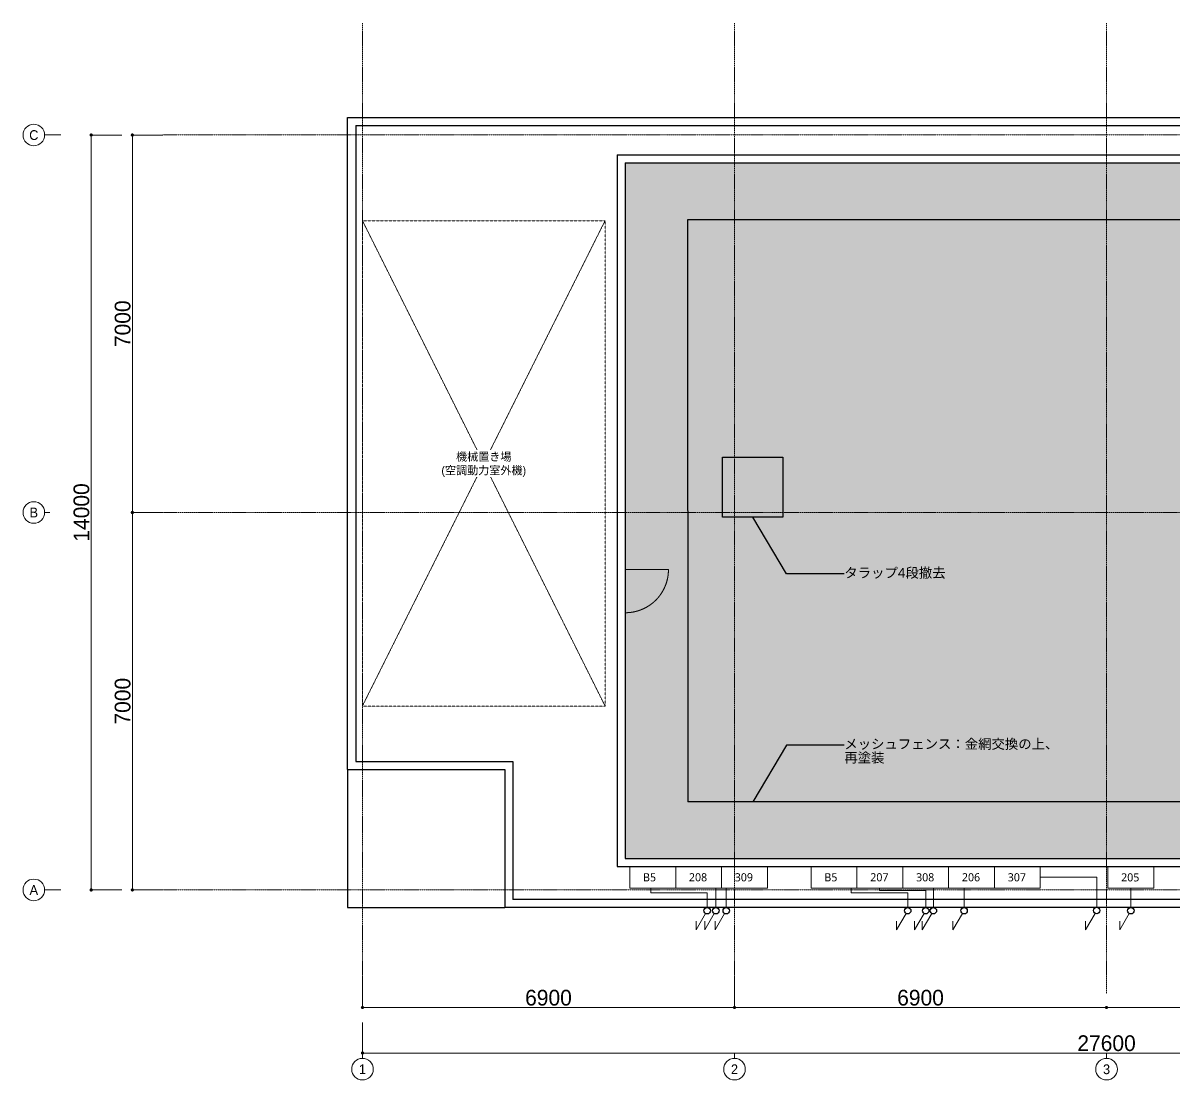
# Model space of a CAD drawing. Header units: millimetres. Extents: x -376000 to 292178, y -193032 to 188048.
# Drawn here: x -88124 to -66778, y 83693 to 103294 of the extents above; entities that cross this region are included whole.
import ezdxf

# ---------------------------------------------------------------- set-up
doc = ezdxf.new("R2010")
doc.units = ezdxf.units.MM
doc.header["$PDMODE"] = 1
doc.header["$PDSIZE"] = -2
doc.linetypes.add('ラインタイプ-1', pattern=[2.116531, 1.058062, -1.058469])
doc.linetypes.add('ラインタイプ-6', pattern=[5.291531, 3.175, -1.058062, 0.352704, -0.705764])
for name, color, linetype, lineweight, true_color in [('01_0.40', 7, 'Continuous', 40, 0x330099), ('02_0.25', 1, 'Continuous', 25, 0xff0000), ('04_0.10', 7, 'Continuous', 9, 0x0099ff), ('06一点鎖線', 7, 'ラインタイプ-6', 9, 0x9999ff), ('08_ハッチ・色', 7, 'Continuous', 5, 0x888888)]:
    doc.layers.add(name, color=color, linetype=linetype, lineweight=lineweight, true_color=true_color)
for name, color, linetype, lineweight in [('01_基準-寸法', 7, 'Continuous', 5), ('07_文字・記号', 7, 'Continuous', 9), ('_塗（エリア） (2D)', 7, 'Continuous', 5), ('_天井プロット (2D)', 7, 'Continuous', 5), ('_平面図(既存部) (2D)', 7, 'Continuous', 5), ('_文字・記号 (2D)', 7, 'Continuous', 5), ('_給排水ガス (2D)', 7, 'Continuous', 5), ('_解体部 (2D)', 7, 'Continuous', 5)]:
    doc.layers.add(name, color=color, linetype=linetype, lineweight=lineweight)
doc.styles.add('Helvetica', font='')
doc.styles.add('Hiragino Kaku Gothic Pro W3', font='', dxfattribs={"bigfont": 'Hiragino Kaku Gothic Pro W3'})
doc.styles.add('Hiragino Sans W3', font='', dxfattribs={"bigfont": 'Hiragino Sans W3'})
doc.styles.add('Yu Gothic UI Semilight', font='Yu Gothic UI Semilight.ttf')
doc.styles.add('ＭＳ Ｐゴシック', font='MS PGothic.ttf')
doc.styles.get('Helvetica').set_extended_font_data('Helvetica')
doc.styles.get('Hiragino Kaku Gothic Pro W3').set_extended_font_data('Hiragino Kaku Gothic Pro W3')
doc.styles.get('Hiragino Sans W3').set_extended_font_data('Hiragino Sans W3')
doc.dimstyles.new('RGT', dxfattribs={"dimtxt": 161.781684, "dimasz": 0.999939, "dimexe": 0, "dimexo": 1, "dimgap": 0.5, "dimtad": 1, "dimdsep": 46, "dimtxsty": 'Hiragino Sans W3', "dimblk": 'DOT', "dimblk1": 'DOT', "dimblk2": 'DOT', "dimcen": 0, "dimazin": 0, "dimtfac": 1, "dimtix": 1, "dimtmove": 0, "dimatfit": 0, "dimldrblk": 'VW_FILLEDARROW', "dimfxl": 1, "dimfrac": 2, "dimtolj": 1, "dimarcsym": 0})

# ---------------------------------------------------------------- blocks, each defined once
blk = doc.blocks.new('給排水ガス (2D)')
at = {"layer": '02_0.25'}
for centre in [(-75437, 86832), (-75275, 86832), (-75082, 86832), (-71717, 86832), (-71383, 86832), (-71241, 86832), (-70671, 86832), (-68212, 86835), (-67579, 86832)]:
    blk.add_circle(centre, 60, dxfattribs=at)
at = {"layer": '04_0.10'}
for p, q in [((-75467, 86780), (-75643, 86475)), ((-75305, 86780), (-75481, 86475)), ((-75112, 86780), (-75288, 86475)), ((-71747, 86780), (-71923, 86475)), ((-71413, 86780), (-71589, 86475)), ((-71271, 86780), (-71447, 86475)), ((-70701, 86780), (-70877, 86475)), ((-68242, 86783), (-68418, 86478)), ((-67609, 86780), (-67785, 86475)), ((-75643, 86475), (-75643, 86635)), ((-75481, 86475), (-75481, 86635)), ((-75288, 86475), (-75288, 86635)), ((-71923, 86475), (-71923, 86635)), ((-71589, 86475), (-71589, 86635)), ((-71447, 86475), (-71447, 86635)), ((-70877, 86475), (-70877, 86635)), ((-68418, 86478), (-68418, 86638)), ((-67785, 86475), (-67785, 86635))]:
    blk.add_line(p, q, dxfattribs=at)
at = {"layer": '07_文字・記号', "color": 5, "lineweight": 18, "true_color": 0x0000ff}
for p, q in [((-69258, 87452), (-68212, 87452)), ((-68212, 87452), (-68212, 86895)), ((-76483, 87252), (-76483, 87163)), ((-76483, 87163), (-75437, 87162)), ((-75437, 87162), (-75437, 86892)), ((-75275, 87252), (-75275, 86892)), ((-75082, 87252), (-75082, 86892)), ((-72763, 87252), (-72763, 87163)), ((-72763, 87163), (-71717, 87162)), ((-72240, 87252), (-72240, 87207)), ((-72240, 87207), (-71383, 87207)), ((-71717, 87162), (-71717, 86892)), ((-71383, 87207), (-71383, 86892)), ((-71241, 87252), (-71241, 86892)), ((-70671, 87252), (-70671, 86892)), ((-67579, 87252), (-67579, 86892))]:
    blk.add_line(p, q, dxfattribs=at)
blk = doc.blocks.new('塗（エリア） (2D)')
at = {"layer": '01_0.40', "linetype": 'Continuous', "lineweight": 0, "true_color": 0xffa264, "transparency": 33554559}
h = blk.add_hatch(color=21, dxfattribs=at)
h.paths.add_polyline_path([(-75799, 99652), (-75799, 88851), (-61129, 88851), (-61129, 99652)])
h.paths.add_polyline_path([(-74030, 94130), (-75150, 94130), (-75150, 95245), (-74030, 95245)])
at = {"layer": '08_ハッチ・色', "linetype": 'Continuous', "lineweight": 0, "true_color": 0xdddddd}
blk.add_hatch(color=254, dxfattribs=at).paths.add_polyline_path([(-76954, 100702), (-57104, 100701), (-57104, 96546), (-55684, 96546), (-55684, 95542), (-54743, 95542), (-54744, 87801), (-76954, 87802)])
blk = doc.blocks.new('グループ-199')
at = {"layer": '04_0.10', "color": 140, "true_color": 0x02abea}
blk.add_line((-76154, 93158), (-76954, 93158), dxfattribs=at)
blk.add_open_spline([(-76954, 92358), (-76914, 92358), (-76875, 92362), (-76836, 92365), (-76798, 92373), (-76759, 92381), (-76722, 92392), (-76684, 92404), (-76648, 92419), (-76611, 92434), (-76577, 92452), (-76542, 92471), (-76509, 92492), (-76477, 92514), (-76446, 92539), (-76416, 92564), (-76388, 92592), (-76360, 92620), (-76335, 92650), (-76310, 92681), (-76289, 92713), (-76267, 92746), (-76248, 92781), (-76230, 92815), (-76215, 92852), (-76200, 92888), (-76188, 92925), (-76177, 92963), (-76169, 93002), (-76161, 93040), (-76158, 93079), (-76154, 93118), (-76154, 93158)], degree=2, knots=[0, 0, 0, 0.0625, 0.0625, 0.125, 0.125, 0.1875, 0.1875, 0.25, 0.25, 0.3125, 0.3125, 0.375, 0.375, 0.4375, 0.4375, 0.5, 0.5, 0.5625, 0.5625, 0.625, 0.625, 0.6875, 0.6875, 0.75, 0.75, 0.8125, 0.8125, 0.875, 0.875, 0.9375, 0.9375, 1, 1, 1], dxfattribs=at)
blk = doc.blocks.new('平面図(既存部) (2D)')
at = {"layer": '02_0.25'}
for p, q in [((-82103.728, 89451.906), (-82103.728, 101542.462)), ((-82103.728, 101542.462), (-57103.557, 101541.397)), ((-81953.73, 101392.402), (-81953.73, 89601.957)), ((-81953.73, 101392.402), (-57103.564, 101391.397)), ((-77103.728, 100852.308), (-57103.728, 100851.499)), ((-77103.728, 100852.308), (-77103.728, 87652.308)), ((-76953.728, 100702.302), (-57103.735, 100701.499)), ((-76953.728, 100702.302), (-76953.728, 87802.302)), ((-75799.433, 99652.255), (-75793.722, 88851.398)), ((-75793.676, 99652.255), (-57103.564, 99652.255)), ((-82103.728, 89451.957), (-82103.728, 86892.41)), ((-82103.728, 89451.957), (-79188.438, 89451.957)), ((-81953.73, 89601.957), (-79038.438, 89601.957)), ((-79188.438, 89451.957), (-79188.438, 86892.41)), ((-79038.438, 89601.957), (-79038.438, 87042.41)), ((-55793.722, 88851.398), (-75793.722, 88851.398)), ((-76953.728, 87802.302), (-54743.722, 87801.404)), ((-77103.728, 87652.308), (-54593.728, 87651.398)), ((-82103.728, 86892.41), (-79188.438, 86892.41)), ((-53903.728, 86892.41), (-79188.438, 86892.41)), ((-54053.728, 87042.41), (-79038.438, 87042.41))]:
    blk.add_line(p, q, dxfattribs=at)
at = {"layer": '02_0.25', "flags": 128}
blk.add_lwpolyline([(-75150, 95245), (-74030, 95245), (-74030, 94130), (-75150, 94130)], close=True, dxfattribs=at)
at = {"layer": '04_0.10', "linetype": 'ラインタイプ-1', "flags": 128}
blk.add_lwpolyline([(-81828.728, 99628.063), (-77328.728, 99628.063), (-77328.728, 90628.063), (-81828.728, 90628.063)], close=True, dxfattribs=at)
at = {"layer": '06一点鎖線'}
for p, q in [((-81828.728, 103294.031), (-81828.728, 85294.031)), ((-74928.728, 103294.031), (-74928.728, 85294.031)), ((-68028.728, 103294.031), (-68028.728, 85294.031)), ((-50528.728, 101217.41), (-85528.728, 101217.41)), ((-50528.728, 94217.41), (-85528.728, 94217.41)), ((-50528.728, 87217.41), (-85528.728, 87217.41))]:
    blk.add_line(p, q, dxfattribs=at)
at = {"layer": '04_0.10', "color": 214, "true_color": 0x990099, "transparency": 33554559}
blk.add_blockref('グループ-199', (0, 0), dxfattribs=at)
blk = doc.blocks.new('引出線付き注釈-1')
at = {"layer": '02_0.25'}
for p, q in [((0, 0), (-628, 1052)), ((1069, 0), (0, 0))]:
    blk.add_line(p, q, dxfattribs=at)
at = {"layer": '02_0.25', "insert": (1070, 112), "char_height": 181.9, "width": 1924.34, "attachment_point": 1, "line_spacing_factor": 0.840015, "style": 'Helvetica'}
blk.add_mtext('タラップ4段撤去', dxfattribs=at)
blk = doc.blocks.new('引出線付き注釈-3')
at = {"layer": '02_0.25'}
for p, q in [((0, 0), (-628, -1053)), ((1069, 0), (0, 0))]:
    blk.add_line(p, q, dxfattribs=at)
at = {"layer": '02_0.25', "insert": (1070, 112), "char_height": 181.9, "width": 4196.89, "attachment_point": 1, "line_spacing_factor": 0.840015, "style": 'Helvetica'}
blk.add_mtext('メッシュフェンス：金網交換の上、再塗装', dxfattribs=at)
blk = doc.blocks.new('解体部 (2D)')
at = {"layer": '02_0.25'}
for name, p in [('引出線付き注釈-1', (-73961.951, 93077.5)), ('引出線付き注釈-3', (-73961.951, 89903.898))]:
    blk.add_blockref(name, p, dxfattribs=at)
blk = doc.blocks.new('天井プロット (2D)')
at = {"layer": '04_0.10', "flags": 128}
for points in [[(-76020, 87652), (-76020, 87252), (-76870, 87252), (-76870, 87652)], [(-75170, 87652), (-75170, 87252), (-76020, 87252), (-76020, 87652)], [(-74320, 87652), (-74320, 87252), (-75170, 87252), (-75170, 87652)], [(-72658, 87652), (-72658, 87252), (-73508, 87252), (-73508, 87652)], [(-71808, 87652), (-71808, 87252), (-72658, 87252), (-72658, 87652)], [(-70958, 87652), (-70958, 87252), (-71808, 87252), (-71808, 87652)], [(-70108, 87652), (-70108, 87252), (-70958, 87252), (-70958, 87652)], [(-69258, 87652), (-69258, 87252), (-70108, 87252), (-70108, 87652)], [(-67154, 87652), (-67154, 87252), (-68004, 87252), (-68004, 87652)]]:
    blk.add_lwpolyline(points, close=True, dxfattribs=at)
at = {"layer": '07_文字・記号', "color": 160, "linetype": 'ラインタイプ-1', "true_color": 0x0036e9}
for p, q in [((-77329, 99628), (-81829, 90628)), ((-81829, 99628), (-77329, 90628))]:
    blk.add_line(p, q, dxfattribs=at)
at = {"layer": '04_0.10', "char_height": 150.8, "attachment_point": 1, "line_spacing_factor": 1.005088, "style": 'Yu Gothic UI Semilight'}
for s, insert in [('B5', (-76624, 87527)), ('208', (-75774, 87527)), ('309', (-74924, 87527)), ('B5', (-73261, 87527)), ('207', (-72411, 87527)), ('308', (-71561, 87527)), ('206', (-70711, 87527)), ('307', (-69861, 87527)), ('205', (-67758, 87526))]:
    blk.add_mtext(s, dxfattribs=dict(at, insert=insert))
at = {"color": 255}
blk.add_wipeout([(-80377, 94878), (-78781, 94878), (-78781, 95378), (-80377, 95378)], dxfattribs=at).dxf.layer = '07_文字・記号'
at = {"layer": '07_文字・記号', "color": 160, "linetype": 'ラインタイプ-1', "true_color": 0x0036e9, "flags": 128}
blk.add_lwpolyline([(-81829, 99628), (-77329, 99628), (-77329, 90628), (-81829, 90628)], close=True, dxfattribs=at)
at = {"layer": '07_文字・記号', "color": 160, "true_color": 0x0036e9, "insert": (-79579, 95327), "char_height": 150.8, "attachment_point": 2, "line_spacing_factor": 1.006498, "style": 'ＭＳ Ｐゴシック'}
blk.add_mtext('機械置き場\\P(空調動力室外機)', dxfattribs=at)
blk = doc.blocks.new('_Dot')
at = {"color": 0, "linetype": 'ByBlock', "lineweight": -2}
blk.add_line((-0.5, 0), (-1, 0), dxfattribs=at)
at = {"color": 0, "linetype": 'ByBlock', "const_width": 0.5}
blk.add_lwpolyline([(-0.25, 0, 1), (0.25, 0, 1)], format="xyb", close=True, dxfattribs=at)
blk = doc.blocks.new('*D463')
at = {"layer": '01_基準-寸法', "color": 0, "lineweight": -2}
for p, q in [((-85530, 101217), (-86096, 101217)), ((-86096, 94277), (-86096, 101157)), ((-85530, 94217), (-86096, 94217))]:
    blk.add_line(p, q, dxfattribs=at)
at = {"layer": 'Defpoints', "color": 0}
for p in [(-86096, 101217), (-85529, 101217), (-85529, 94217)]:
    blk.add_point(p, dxfattribs=at)
at = {"layer": '01_基準-寸法', "color": 0, "lineweight": -2, "xscale": 59.99633789062499, "yscale": 59.99633789062499, "zscale": 59.99633789062499}
for p, rotation in [((-86096, 101217), 90), ((-86096, 94217), 270)]:
    blk.add_blockref('_Dot', p, dxfattribs=dict(at, rotation=rotation))
at = {"layer": '01_基準-寸法', "color": 0, "insert": (-86276, 97717), "char_height": 291.2, "attachment_point": 5, "rotation": 90, "style": 'Hiragino Kaku Gothic Pro W3'}
blk.add_mtext('\\A1;7000', dxfattribs=at)
blk = doc.blocks.new('VW_FILLEDARROW')
at = {"color": 0, "linetype": 'Continuous', "lineweight": 5, "transparency": 16777216, "flags": 128}
blk.add_lwpolyline([(-161.33, 43.23), (0, 0), (-161.33, -43.23)], close=True, dxfattribs=at)
blk = doc.blocks.new('*D464')
at = {"layer": '01_基準-寸法', "color": 0, "lineweight": -2}
for p, q in [((-85530, 94217), (-86096, 94217)), ((-86096, 87277), (-86096, 94157)), ((-85530, 87217), (-86096, 87217))]:
    blk.add_line(p, q, dxfattribs=at)
at = {"layer": 'Defpoints', "color": 0}
for p in [(-86096, 94217), (-85529, 94217), (-85529, 87217)]:
    blk.add_point(p, dxfattribs=at)
at = {"layer": '01_基準-寸法', "color": 0, "lineweight": -2, "xscale": 59.99633789062499, "yscale": 59.99633789062499, "zscale": 59.99633789062499}
for p, rotation in [((-86096, 94217), 90), ((-86096, 87217), 270)]:
    blk.add_blockref('_Dot', p, dxfattribs=dict(at, rotation=rotation))
at = {"layer": '01_基準-寸法', "color": 0, "insert": (-86276, 90717), "char_height": 291.2, "attachment_point": 5, "rotation": 90, "style": 'Hiragino Kaku Gothic Pro W3'}
blk.add_mtext('\\A1;7000', dxfattribs=at)
blk = doc.blocks.new('*D465')
at = {"layer": '01_基準-寸法', "color": 0, "lineweight": -2}
for p, q in [((-81829, 85603), (-81829, 85037)), ((-74929, 85603), (-74929, 85037)), ((-74989, 85037), (-81769, 85037))]:
    blk.add_line(p, q, dxfattribs=at)
at = {"layer": 'Defpoints', "color": 0}
for p in [(-81829, 85604), (-74929, 85604), (-81829, 85037)]:
    blk.add_point(p, dxfattribs=at)
at = {"layer": '01_基準-寸法', "color": 0, "lineweight": -2, "xscale": 59.99633789062499, "yscale": 59.99633789062499, "zscale": 59.99633789062499, "rotation": 180}
blk.add_blockref('_Dot', (-81829, 85037), dxfattribs=at)
at = {"layer": '01_基準-寸法', "color": 0, "lineweight": -2, "xscale": 59.99633789062499, "yscale": 59.99633789062499, "zscale": 59.99633789062499}
blk.add_blockref('_Dot', (-74929, 85037), dxfattribs=at)
at = {"layer": '01_基準-寸法', "color": 0, "insert": (-78379, 85217), "char_height": 291.2, "attachment_point": 5, "style": 'Hiragino Kaku Gothic Pro W3'}
blk.add_mtext('\\A1;6900', dxfattribs=at)
blk = doc.blocks.new('*D466')
at = {"layer": '01_基準-寸法', "color": 0, "lineweight": -2}
for p, q in [((-74929, 85603), (-74929, 85037)), ((-68089, 85037), (-74869, 85037)), ((-68029, 85038), (-68029, 85037))]:
    blk.add_line(p, q, dxfattribs=at)
at = {"layer": 'Defpoints', "color": 0}
for p in [(-74929, 85604), (-74929, 85037), (-68029, 85037)]:
    blk.add_point(p, dxfattribs=at)
at = {"layer": '01_基準-寸法', "color": 0, "lineweight": -2, "xscale": 59.99633789062499, "yscale": 59.99633789062499, "zscale": 59.99633789062499, "rotation": 180}
blk.add_blockref('_Dot', (-74929, 85037), dxfattribs=at)
at = {"layer": '01_基準-寸法', "color": 0, "lineweight": -2, "xscale": 59.99633789062499, "yscale": 59.99633789062499, "zscale": 59.99633789062499}
blk.add_blockref('_Dot', (-68029, 85037), dxfattribs=at)
at = {"layer": '01_基準-寸法', "color": 0, "insert": (-71479, 85217), "char_height": 291.2, "attachment_point": 5, "style": 'Hiragino Kaku Gothic Pro W3'}
blk.add_mtext('\\A1;6900', dxfattribs=at)
blk = doc.blocks.new('*D467')
at = {"layer": '01_基準-寸法', "color": 0, "lineweight": -2}
for p, q in [((-68029, 85038), (-68029, 85037)), ((-61189, 85037), (-67969, 85037)), ((-61129, 85038), (-61129, 85037))]:
    blk.add_line(p, q, dxfattribs=at)
at = {"layer": 'Defpoints', "color": 0}
for p in [(-68029, 85037), (-68029, 85037), (-61129, 85037)]:
    blk.add_point(p, dxfattribs=at)
at = {"layer": '01_基準-寸法', "color": 0, "lineweight": -2, "xscale": 59.99633789062499, "yscale": 59.99633789062499, "zscale": 59.99633789062499, "rotation": 180}
blk.add_blockref('_Dot', (-68029, 85037), dxfattribs=at)
at = {"layer": '01_基準-寸法', "color": 0, "lineweight": -2, "xscale": 59.99633789062499, "yscale": 59.99633789062499, "zscale": 59.99633789062499}
blk.add_blockref('_Dot', (-61129, 85037), dxfattribs=at)
at = {"layer": '01_基準-寸法', "color": 0, "insert": (-64579, 85217), "char_height": 291.2, "attachment_point": 5, "style": 'Hiragino Kaku Gothic Pro W3'}
blk.add_mtext('\\A1;6900', dxfattribs=at)
blk = doc.blocks.new('*D469')
at = {"layer": '01_基準-寸法', "color": 0, "lineweight": -2}
for p, q in [((-81829, 84759), (-81829, 84193)), ((-54229, 84759), (-54229, 84193)), ((-54289, 84193), (-81769, 84193))]:
    blk.add_line(p, q, dxfattribs=at)
at = {"layer": 'Defpoints', "color": 0}
for p in [(-81829, 84760), (-54229, 84760), (-81829, 84193)]:
    blk.add_point(p, dxfattribs=at)
at = {"layer": '01_基準-寸法', "color": 0, "lineweight": -2, "xscale": 59.99633789062499, "yscale": 59.99633789062499, "zscale": 59.99633789062499, "rotation": 180}
blk.add_blockref('_Dot', (-81829, 84193), dxfattribs=at)
at = {"layer": '01_基準-寸法', "color": 0, "lineweight": -2, "xscale": 59.99633789062499, "yscale": 59.99633789062499, "zscale": 59.99633789062499}
blk.add_blockref('_Dot', (-54229, 84193), dxfattribs=at)
at = {"layer": '01_基準-寸法', "color": 0, "insert": (-68029, 84373), "char_height": 291.2, "attachment_point": 5, "style": 'Hiragino Kaku Gothic Pro W3'}
blk.add_mtext('\\A1;27600', dxfattribs=at)
blk = doc.blocks.new('*D470')
at = {"layer": '01_基準-寸法', "color": 0, "lineweight": -2}
for p, q in [((-86294, 101217), (-86860, 101217)), ((-86860, 87277), (-86860, 101157)), ((-86294, 87217), (-86860, 87217))]:
    blk.add_line(p, q, dxfattribs=at)
at = {"layer": 'Defpoints', "color": 0}
for p in [(-86860, 101217), (-86293, 101217), (-86293, 87217)]:
    blk.add_point(p, dxfattribs=at)
at = {"layer": '01_基準-寸法', "color": 0, "lineweight": -2, "xscale": 59.99633789062499, "yscale": 59.99633789062499, "zscale": 59.99633789062499}
for p, rotation in [((-86860, 101217), 90), ((-86860, 87217), 270)]:
    blk.add_blockref('_Dot', p, dxfattribs=dict(at, rotation=rotation))
at = {"layer": '01_基準-寸法', "color": 0, "insert": (-87040, 94217), "char_height": 291.2, "attachment_point": 5, "rotation": 90, "style": 'Hiragino Kaku Gothic Pro W3'}
blk.add_mtext('\\A1;14000', dxfattribs=at)
blk = doc.blocks.new('文字・記号 (2D)')
at = {"layer": '01_基準-寸法'}
for p, q in [((-87724.062, 101217.41), (-87624.062, 101217.41)), ((-87724.062, 101217.41), (-87624.062, 101217.41)), ((-87724.062, 101217.41), (-87624.062, 101217.41)), ((-87724.062, 101217.41), (-87424.062, 101217.41)), ((-87724.062, 94217.41), (-87624.062, 94217.41)), ((-87724.062, 94217.41), (-87624.062, 94217.41)), ((-87724.062, 94217.41), (-87624.062, 94217.41)), ((-87724.062, 94217.41), (-87624.062, 94217.41)), ((-87724.062, 87217.41), (-87624.062, 87217.41)), ((-87724.062, 87217.41), (-87624.062, 87217.41)), ((-87724.062, 87217.41), (-87624.062, 87217.41)), ((-87724.062, 87217.41), (-87424.062, 87217.41)), ((-81828.728, 84092.681), (-81828.728, 84192.681)), ((-81828.728, 84092.681), (-81828.728, 84192.681)), ((-81828.728, 84092.681), (-81828.728, 84192.681)), ((-81828.728, 84092.681), (-81828.728, 84192.681)), ((-74928.728, 84092.681), (-74928.728, 84192.681)), ((-74928.728, 84092.681), (-74928.728, 84192.681)), ((-74928.728, 84092.681), (-74928.728, 84192.681)), ((-74928.728, 84092.681), (-74928.728, 84192.681)), ((-68028.728, 84092.681), (-68028.728, 84192.681)), ((-68028.728, 84092.681), (-68028.728, 84192.681)), ((-68028.728, 84092.681), (-68028.728, 84192.681)), ((-68028.728, 84092.681), (-68028.728, 84192.681))]:
    blk.add_line(p, q, dxfattribs=at)
for centre in [(-87924.062, 101217.41), (-87924.062, 94217.41), (-87924.062, 87217.41), (-81828.728, 83892.681), (-74928.728, 83892.681), (-68028.728, 83892.681)]:
    blk.add_circle(centre, 200, dxfattribs=at)
at = {"layer": '01_基準-寸法', "char_height": 180.909, "attachment_point": 2, "line_spacing_factor": 1.007907, "style": 'ＭＳ Ｐゴシック'}
for s, insert in [('C', (-87924.062, 101306.527)), ('B', (-87924.062, 94306.527)), ('A', (-87924.062, 87306.527)), ('1', (-81828.728, 83981.797)), ('2', (-74928.728, 83981.797)), ('3', (-68028.728, 83981.797))]:
    blk.add_mtext(s, dxfattribs=dict(at, insert=insert))
at = {"layer": '01_基準-寸法'}
for base, p1, p2, picture, middle in [((-86859.814, 101217.41), (-86292.976, 87217.41), (-86292.976, 101217.41), '*D470', (-87039.789, 94217.41)), ((-86095.566, 101217.41), (-85528.728, 94217.41), (-85528.728, 101217.41), '*D463', (-86275.541, 97717.41)), ((-86095.566, 94217.41), (-85528.728, 87217.41), (-85528.728, 94217.41), '*D464', (-86275.541, 90717.41))]:
    dim = blk.add_linear_dim(base=base, p1=p1, p2=p2, angle=270, dimstyle='RGT', override={"dimtxt": 291.207031, "dimasz": 59.996338, "dimgap": 30, "dimpost": '<>', "dimtxsty": 'Hiragino Kaku Gothic Pro W3', "dimtmove": 2}, dxfattribs=at)
    dim.commit()
    dim.dimension.update_dxf_attribs({"geometry": picture, "text_midpoint": middle})
for base, p1, p2, picture, middle in [((-81828.728, 85036.844), (-74928.728, 85603.681), (-81828.728, 85603.681), '*D465', (-78378.728, 85217.009)), ((-74928.728, 85036.844), (-68028.728, 85036.844), (-74928.728, 85603.681), '*D466', (-71478.728, 85217.009)), ((-68028.728, 85036.844), (-61128.728, 85036.844), (-68028.728, 85036.844), '*D467', (-64578.728, 85217.009)), ((-81828.728, 84192.681), (-54228.728, 84759.519), (-81828.728, 84759.519), '*D469', (-68028.728, 84372.847))]:
    dim = blk.add_linear_dim(base=base, p1=p1, p2=p2, dimstyle='RGT', override={"dimtxt": 291.207031, "dimasz": 59.996338, "dimgap": 30, "dimpost": '<>', "dimtxsty": 'Hiragino Kaku Gothic Pro W3', "dimtmove": 2}, dxfattribs=at)
    dim.commit()
    dim.dimension.update_dxf_attribs({"geometry": picture, "text_midpoint": middle})

msp = doc.modelspace()

# ---------------------------------------------------------------- block references
at = {"layer": '_塗（エリア） (2D)'}
msp.add_blockref('塗（エリア） (2D)', (0, 0), dxfattribs=at)
at = {"layer": '_給排水ガス (2D)'}
msp.add_blockref('給排水ガス (2D)', (0, 0), dxfattribs=at)

# ---------------------------------------------------------------- next in the draw order: block references
at = {"layer": '_平面図(既存部) (2D)'}
msp.add_blockref('平面図(既存部) (2D)', (0, 0), dxfattribs=at)

# ---------------------------------------------------------------- next in the draw order: block references
at = {"layer": '_解体部 (2D)'}
msp.add_blockref('解体部 (2D)', (0, 0), dxfattribs=at)

# ---------------------------------------------------------------- next in the draw order: block references
at = {"layer": '_天井プロット (2D)'}
msp.add_blockref('天井プロット (2D)', (0, 0), dxfattribs=at)

# ---------------------------------------------------------------- next in the draw order: block references
at = {"layer": '_文字・記号 (2D)'}
msp.add_blockref('文字・記号 (2D)', (0, 0), dxfattribs=at)

doc.saveas('drawing.dxf')
